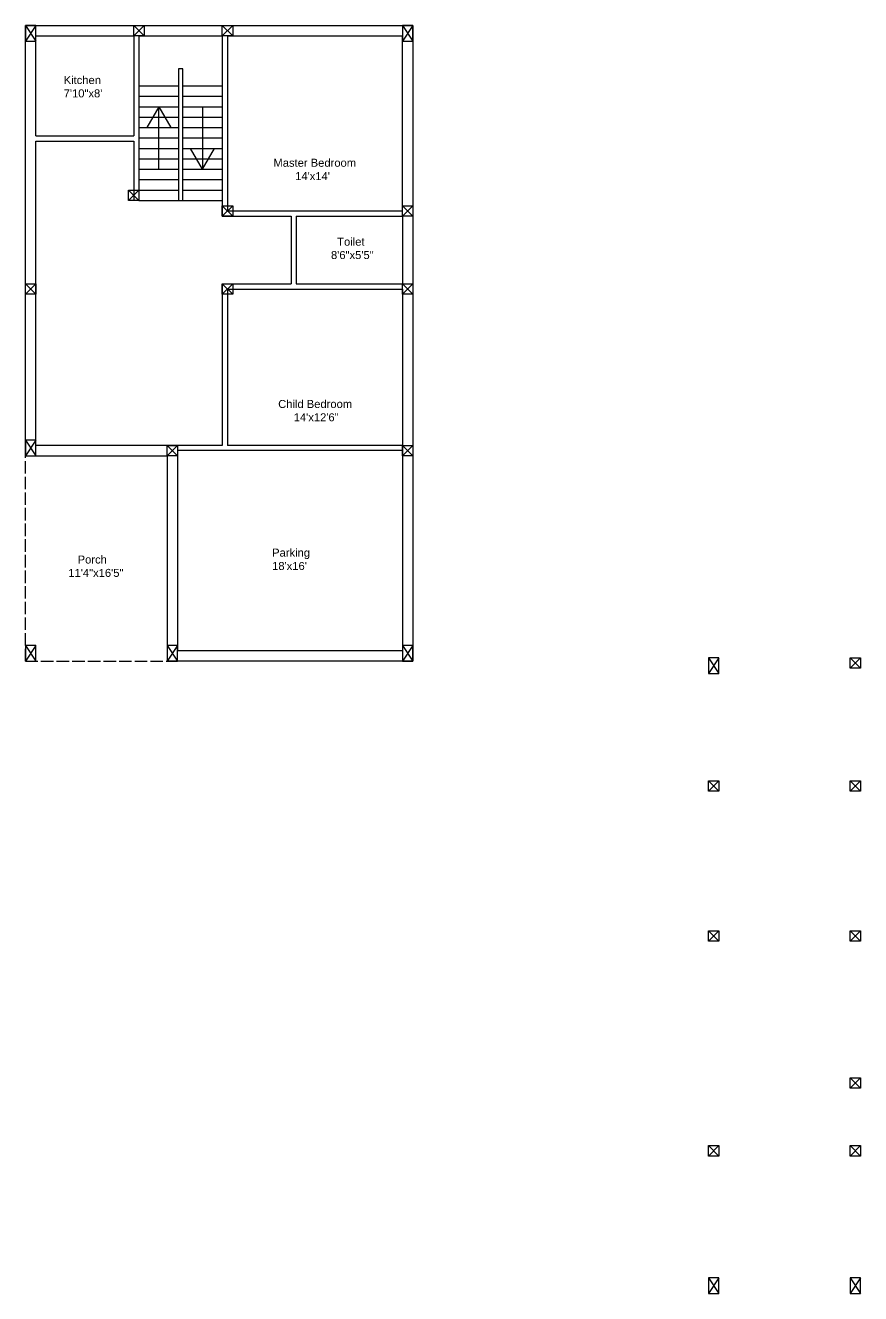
# Model space of a CAD drawing. Header units: inches. Extents: x -19338 to 10560, y -12 to 4973.
# Drawn here: x 1551 to 2352, y 1462 to 2679 of the extents above; entities that cross this region are included whole.
import ezdxf

# ---------------------------------------------------------------- set-up
doc = ezdxf.new("R2010")
doc.units = ezdxf.units.IN
doc.header["$MEASUREMENT"] = 0
doc.linetypes.add('ACAD_ISO02W100', pattern=[15, 12, -3])
doc.layers.add('C', color=141, linetype='Continuous')
doc.layers.add('C1', color=10, linetype='Continuous')
doc.layers.add('Dot Line', color=210, linetype='ACAD_ISO02W100', plot=False)
doc.layers.add('Naming', color=50, linetype='Continuous', plot=False)
doc.styles.get("Standard").update_dxf_attribs({"font": 'arial.ttf'})

msp = doc.modelspace()

# ---------------------------------------------------------------- linework, layer by layer
for p, q in [((1560.531, 2669.214), (1654.531, 2669.214)), ((1560.531, 2573.214), (1560.531, 2669.214)), ((1654.531, 2669.214), (1654.531, 2573.214)), ((1659.531, 2669.214), (1659.531, 2511.214)), ((1659.531, 2669.214), (1739.531, 2669.214)), ((1739.531, 2669.214), (1739.531, 2496.214)), ((1744.531, 2669.214), (1744.531, 2501.214)), ((1744.531, 2669.214), (1912.531, 2669.214)), ((1912.531, 2501.214), (1912.531, 2669.214)), ((1659.531, 2621.214), (1697.531, 2621.214)), ((1701.531, 2621.214), (1739.531, 2621.214)), ((1659.531, 2611.214), (1697.531, 2611.214)), ((1701.531, 2611.214), (1739.531, 2611.214)), ((1659.531, 2601.214), (1697.531, 2601.214)), ((1678.531, 2601.214), (1667.06, 2581.214)), ((1678.531, 2541.214), (1678.531, 2601.214)), ((1678.531, 2601.214), (1690.001, 2581.214)), ((1701.531, 2601.214), (1739.531, 2601.214)), ((1720.531, 2601.214), (1720.531, 2541.214)), ((1659.531, 2591.214), (1697.531, 2591.214)), ((1659.531, 2581.214), (1697.531, 2581.214)), ((1701.531, 2591.214), (1739.531, 2591.214)), ((1701.531, 2581.214), (1739.531, 2581.214)), ((1560.531, 2573.214), (1654.531, 2573.214)), ((1560.531, 2568.214), (1654.531, 2568.214)), ((1560.531, 2276.214), (1560.531, 2568.214)), ((1654.531, 2568.214), (1654.531, 2511.214)), ((1659.531, 2571.214), (1697.531, 2571.214)), ((1701.531, 2571.214), (1739.531, 2571.214)), ((1659.531, 2561.214), (1697.531, 2561.214)), ((1701.531, 2561.214), (1739.531, 2561.214)), ((1720.531, 2541.214), (1709.06, 2561.214)), ((1720.531, 2541.214), (1732.001, 2561.214)), ((1659.531, 2551.214), (1697.531, 2551.214)), ((1701.531, 2551.214), (1739.531, 2551.214)), ((1659.531, 2541.214), (1697.531, 2541.214)), ((1659.531, 2531.214), (1697.531, 2531.214)), ((1701.531, 2541.214), (1739.531, 2541.214)), ((1701.531, 2531.214), (1739.531, 2531.214)), ((1659.531, 2521.214), (1697.531, 2521.214)), ((1701.531, 2521.214), (1739.531, 2521.214)), ((1659.531, 2511.214), (1654.531, 2511.214)), ((1659.531, 2511.214), (1739.531, 2511.214)), ((1739.531, 2496.214), (1805.531, 2496.214)), ((1744.531, 2501.214), (1912.531, 2501.214)), ((1805.531, 2496.214), (1805.531, 2431.214)), ((1810.531, 2496.214), (1810.531, 2431.214)), ((1810.531, 2496.214), (1912.531, 2496.214)), ((1912.531, 2496.214), (1912.531, 2431.214)), ((1739.531, 2431.214), (1805.531, 2431.214)), ((1739.531, 2431.214), (1739.531, 2276.214)), ((1744.531, 2426.214), (1912.531, 2426.214)), ((1744.531, 2426.214), (1744.531, 2276.214)), ((1810.531, 2431.214), (1912.531, 2431.214)), ((1912.531, 2426.214), (1912.531, 2079.214)), ((1739.531, 2276.214), (1560.531, 2276.214)), ((1912.531, 2276.214), (1744.531, 2276.214)), ((1550.531, 2266.214), (1686.531, 2266.214)), ((1686.531, 2266.214), (1686.531, 2069.214)), ((1696.531, 2271.214), (1696.531, 2079.214)), ((1912.531, 2271.214), (1696.531, 2271.214)), ((1912.531, 2079.214), (1696.531, 2079.214))]:
    msp.add_line(p, q)
for points in [[(1550.531, 2266.214), (1550.531, 2679.214), (1922.531, 2679.214), (1922.531, 2069.214), (1686.531, 2069.214)], [(1701.531, 2511.214), (1701.531, 2637.6), (1697.531, 2637.6), (1697.531, 2511.214)]]:
    msp.add_lwpolyline(points)
at = {"layer": 'C'}
for p, q in [((1560.531, 2679.214), (1550.531, 2664.214)), ((1550.531, 2679.214), (1560.531, 2664.214)), ((1922.531, 2679.214), (1912.531, 2664.214)), ((1912.531, 2679.214), (1922.531, 2664.214)), ((1560.531, 2281.214), (1550.531, 2266.214)), ((1550.531, 2281.214), (1560.531, 2266.214)), ((1560.531, 2084.214), (1550.531, 2069.214)), ((1550.531, 2084.214), (1560.531, 2069.214)), ((1696.531, 2084.214), (1686.531, 2069.214)), ((1686.531, 2084.214), (1696.531, 2069.214)), ((1922.531, 2084.214), (1912.531, 2069.214)), ((1912.531, 2084.214), (1922.531, 2069.214)), ((2216.155, 2072.491), (2206.155, 2057.491)), ((2206.155, 2072.491), (2216.155, 2057.491)), ((2216.155, 1477.491), (2206.155, 1462.491)), ((2206.155, 1477.491), (2216.155, 1462.491)), ((2352.155, 1477.491), (2342.155, 1462.491)), ((2342.155, 1477.491), (2352.155, 1462.491))]:
    msp.add_line(p, q, dxfattribs=at)
for points in [[(1550.531, 2664.214), (1560.531, 2664.214), (1560.531, 2679.214), (1550.531, 2679.214)], [(1912.531, 2664.214), (1922.531, 2664.214), (1922.531, 2679.214), (1912.531, 2679.214)], [(1550.531, 2266.214), (1560.531, 2266.214), (1560.531, 2281.214), (1550.531, 2281.214)], [(1550.531, 2069.214), (1560.531, 2069.214), (1560.531, 2084.214), (1550.531, 2084.214)], [(1686.531, 2069.214), (1696.531, 2069.214), (1696.531, 2084.214), (1686.531, 2084.214)], [(1912.531, 2069.214), (1922.531, 2069.214), (1922.531, 2084.214), (1912.531, 2084.214)], [(2206.155, 2057.491), (2216.155, 2057.491), (2216.155, 2072.491), (2206.155, 2072.491)], [(2206.155, 1462.491), (2216.155, 1462.491), (2216.155, 1477.491), (2206.155, 1477.491)], [(2342.155, 1462.491), (2352.155, 1462.491), (2352.155, 1477.491), (2342.155, 1477.491)]]:
    msp.add_lwpolyline(points, close=True, dxfattribs=at)
at = {"layer": 'C1'}
for p, q in [((1654.531, 2679.214), (1664.531, 2669.214)), ((1664.531, 2679.214), (1654.531, 2669.214)), ((1739.531, 2679.214), (1749.531, 2669.214)), ((1749.531, 2679.214), (1739.531, 2669.214)), ((1649.531, 2521.214), (1659.531, 2511.214)), ((1659.531, 2521.214), (1649.531, 2511.214)), ((1739.531, 2506.214), (1749.531, 2496.214)), ((1749.531, 2506.214), (1739.531, 2496.214)), ((1912.531, 2506.214), (1922.531, 2496.214)), ((1922.531, 2506.214), (1912.531, 2496.214)), ((1550.531, 2431.214), (1560.531, 2421.214)), ((1560.531, 2431.214), (1550.531, 2421.214)), ((1739.531, 2431.214), (1749.531, 2421.214)), ((1749.531, 2431.214), (1739.531, 2421.214)), ((1912.531, 2431.214), (1922.531, 2421.214)), ((1922.531, 2431.214), (1912.531, 2421.214)), ((1686.531, 2276.214), (1696.531, 2266.214)), ((1696.531, 2276.214), (1686.531, 2266.214)), ((1912.531, 2276.214), (1922.531, 2266.214)), ((1922.531, 2276.214), (1912.531, 2266.214)), ((2342.155, 2072.491), (2352.155, 2062.491)), ((2352.155, 2072.491), (2342.155, 2062.491)), ((2206.155, 1954.491), (2216.155, 1944.491)), ((2216.155, 1954.491), (2206.155, 1944.491)), ((2342.155, 1954.491), (2352.155, 1944.491)), ((2352.155, 1954.491), (2342.155, 1944.491)), ((2206.155, 1810.491), (2216.155, 1800.491)), ((2216.155, 1810.491), (2206.155, 1800.491)), ((2342.155, 1810.491), (2352.155, 1800.491)), ((2352.155, 1810.491), (2342.155, 1800.491)), ((2342.155, 1669.491), (2352.155, 1659.491)), ((2352.155, 1669.491), (2342.155, 1659.491)), ((2206.155, 1604.491), (2216.155, 1594.491)), ((2216.155, 1604.491), (2206.155, 1594.491)), ((2342.155, 1604.491), (2352.155, 1594.491)), ((2352.155, 1604.491), (2342.155, 1594.491))]:
    msp.add_line(p, q, dxfattribs=at)
for points in [[(1664.531, 2669.214), (1654.531, 2669.214), (1654.531, 2679.214), (1664.531, 2679.214)], [(1749.531, 2669.214), (1739.531, 2669.214), (1739.531, 2679.214), (1749.531, 2679.214)], [(1659.531, 2511.214), (1649.531, 2511.214), (1649.531, 2521.214), (1659.531, 2521.214)], [(1749.531, 2496.214), (1739.531, 2496.214), (1739.531, 2506.214), (1749.531, 2506.214)], [(1922.531, 2496.214), (1912.531, 2496.214), (1912.531, 2506.214), (1922.531, 2506.214)], [(1560.531, 2421.214), (1550.531, 2421.214), (1550.531, 2431.214), (1560.531, 2431.214)], [(1749.531, 2421.214), (1739.531, 2421.214), (1739.531, 2431.214), (1749.531, 2431.214)], [(1922.531, 2421.214), (1912.531, 2421.214), (1912.531, 2431.214), (1922.531, 2431.214)], [(1696.531, 2266.214), (1686.531, 2266.214), (1686.531, 2276.214), (1696.531, 2276.214)], [(1922.531, 2266.214), (1912.531, 2266.214), (1912.531, 2276.214), (1922.531, 2276.214)], [(2352.155, 2062.491), (2342.155, 2062.491), (2342.155, 2072.491), (2352.155, 2072.491)], [(2216.155, 1944.491), (2206.155, 1944.491), (2206.155, 1954.491), (2216.155, 1954.491)], [(2352.155, 1944.491), (2342.155, 1944.491), (2342.155, 1954.491), (2352.155, 1954.491)], [(2216.155, 1800.491), (2206.155, 1800.491), (2206.155, 1810.491), (2216.155, 1810.491)], [(2352.155, 1800.491), (2342.155, 1800.491), (2342.155, 1810.491), (2352.155, 1810.491)], [(2352.155, 1659.491), (2342.155, 1659.491), (2342.155, 1669.491), (2352.155, 1669.491)], [(2216.155, 1594.491), (2206.155, 1594.491), (2206.155, 1604.491), (2216.155, 1604.491)], [(2352.155, 1594.491), (2342.155, 1594.491), (2342.155, 1604.491), (2352.155, 1604.491)]]:
    msp.add_lwpolyline(points, close=True, dxfattribs=at)
at = {"layer": 'Dot Line'}
for q in [(1550.531, 2266.214), (1686.531, 2069.214)]:
    msp.add_line((1550.531, 2069.214), q, dxfattribs=at)

# ---------------------------------------------------------------- texts
at = {"layer": 'Naming', "char_height": 7.68, "attachment_point": 1}
for s, width, gutter_width, insert in [('Kitchen\\P7\'10"x8\'', 3190.98612, 48, (1587.318, 2630.609)), ("Master Bedroom\\P       14'x14'", 3988.73265, 60, (1788.61, 2551.251)), ('   Toilet\\P 8\'6"x5\'5"', 3988.73265, 60, (1840.872, 2475.529)), ('Child Bedroom\\P     14\'x12\'6"', 3988.73265, 60, (1793.171, 2319.846)), ('   Porch\\P11\'4"x16\'5"', 3190.98612, 48, (1591.781, 2170.593)), ("Parking\\P18'x16'", 3190.98612, 48, (1787.355, 2177.216))]:
    msp.add_mtext_dynamic_manual_height_columns(s, width=width, gutter_width=gutter_width, heights=[0], dxfattribs=dict(at, insert=insert))

doc.saveas('drawing.dxf')
